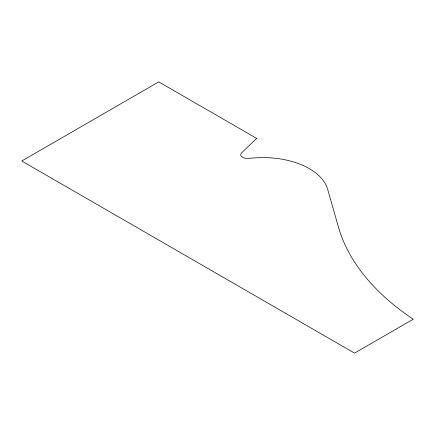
<?xml version="1.0" encoding="UTF-8"?>
<svg xmlns="http://www.w3.org/2000/svg" width="435" height="435" viewBox="0 0 435 435"><rect width="100%" height="100%" fill="white"/><g stroke="black" fill="none" stroke-linecap="round" stroke-linejoin="round"><path stroke-width="0.65" d="M256.65 138.39L241.969 152.516A6.367 3.676 0 0 0 241.566 156.546A6.367 3.676 0 0 0 247.803 158.356L255.677 157.84A65.38 37.747 0 0 1 327.62 189.192L338.479 227.179A324.135 187.137 0 0 0 413.25 319.214L354.525 353.117L21.75 160.993L158.775 81.883L256.65 138.39"/></g></svg>
